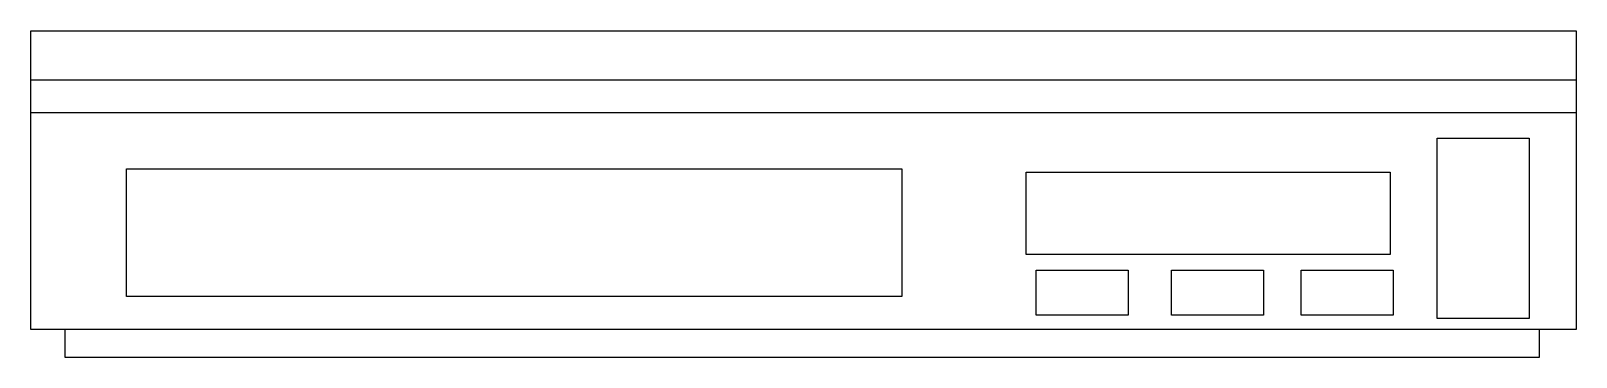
# Model space of a CAD drawing. Header units: millimetres. Extents: x 1296.682 to 1297.083, y 2706.258 to 2706.343.
import ezdxf

# ---------------------------------------------------------------- set-up
doc = ezdxf.new("R2010")
doc.units = ezdxf.units.MM
doc.header["$LTSCALE"] = 10
doc.layers.add('Equipam_audio_vídeo', color=1, linetype='Continuous')

msp = doc.modelspace()

# ---------------------------------------------------------------- linework, layer by layer
at = {"layer": 'Equipam_audio_vídeo'}
for p, q in [((1296.68197, 2706.33008), (1297.08274, 2706.33008)), ((1296.68197, 2706.32165), (1297.08274, 2706.32165)), ((1296.69077, 2706.26538), (1296.69077, 2706.25822)), ((1297.07329, 2706.25822), (1297.07329, 2706.26538)), ((1296.69077, 2706.25822), (1297.07329, 2706.25822))]:
    msp.add_line(p, q, dxfattribs=at)
for points in [[(1297.08274, 2706.34281), (1297.08274, 2706.26538), (1296.68197, 2706.26538), (1296.68197, 2706.34281)], [(1297.07055, 2706.31501), (1297.07055, 2706.26819), (1297.04669, 2706.26819), (1297.04669, 2706.31501)], [(1296.90789, 2706.30703), (1296.90789, 2706.27395), (1296.70677, 2706.27395), (1296.70677, 2706.30703)], [(1297.03455, 2706.30622), (1297.03455, 2706.2848), (1296.94013, 2706.2848), (1296.94013, 2706.30622)], [(1296.96657, 2706.28074), (1296.96657, 2706.2691), (1296.94271, 2706.2691), (1296.94271, 2706.28074)], [(1297.00163, 2706.28074), (1297.00163, 2706.2691), (1296.97777, 2706.2691), (1296.97777, 2706.28074)], [(1297.03529, 2706.28074), (1297.03529, 2706.2691), (1297.01143, 2706.2691), (1297.01143, 2706.28074)]]:
    msp.add_lwpolyline(points, close=True, dxfattribs=at)

doc.saveas('drawing.dxf')
